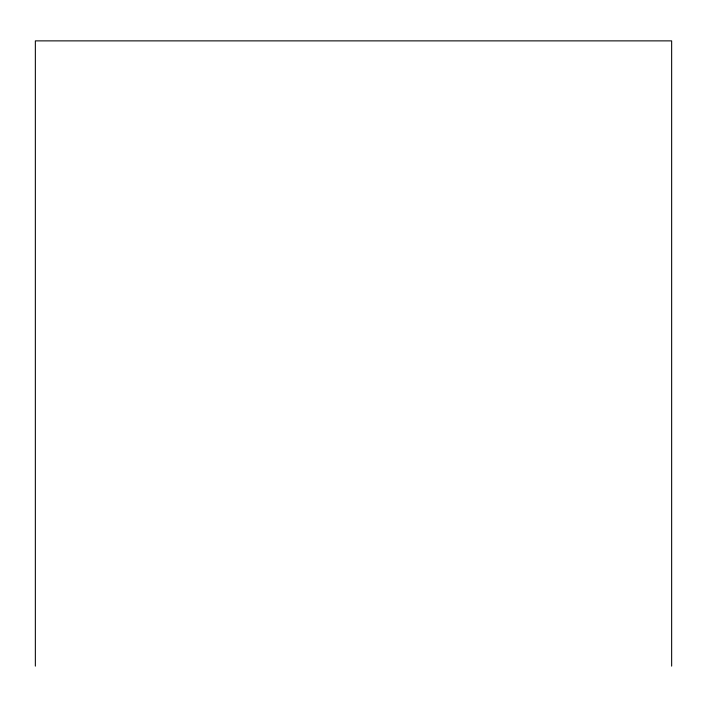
<?xml version="1.0" encoding="UTF-8"?>
<svg xmlns="http://www.w3.org/2000/svg" width="707" height="707" viewBox="0 0 707 707"><rect width="100%" height="100%" fill="white"/><g stroke="black" fill="none" stroke-linecap="round" stroke-linejoin="round"><path stroke-width="1.06" d="M671.65 666.127L671.65 40.873L35.35 40.873L35.35 666.127"/></g></svg>
